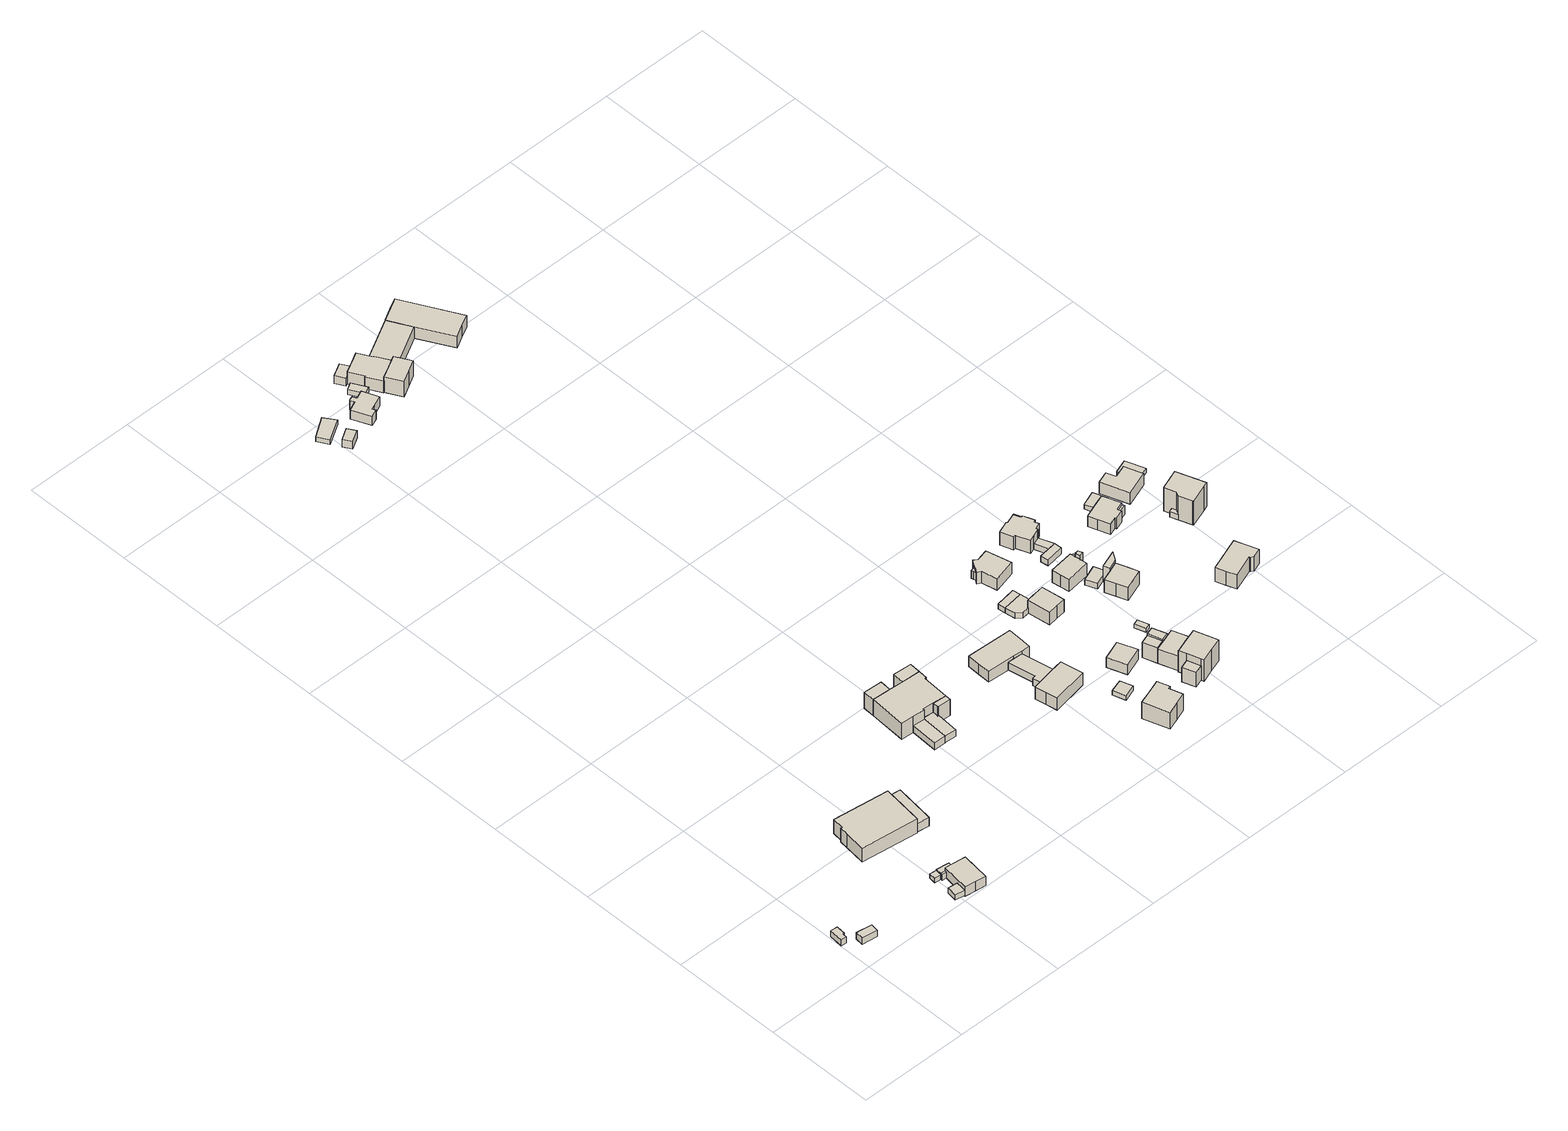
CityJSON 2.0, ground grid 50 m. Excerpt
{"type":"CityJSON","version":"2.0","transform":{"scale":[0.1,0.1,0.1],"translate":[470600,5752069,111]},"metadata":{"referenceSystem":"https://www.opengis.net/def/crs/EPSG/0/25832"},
"CityObjects":{
"building1":{"type":"Building","attributes":{"Gemeindeschluessel":"05754036","BezugspunktDach":"2000","function":"31001_1313","measuredHeight":3.04,"storeysAboveGround":1},"address":[{"country":"Germany","locality":"Schloß Holte-Stukenbrock","thoroughfareNumber":"3","thoroughfareName":"Am Schulhof"}],"geometry":[{"type":"Solid","lod":"1","boundaries":[[[[0,1,2,3,4,5]],[[6,7,8,9,10,11]],[[6,11,5,4]],[[7,6,4,3]],[[8,7,3,2]],[[9,8,2,1]],[[10,9,1,0]],[[11,10,0,5]]]]}]},
"building2":{"type":"Building","attributes":{"Gemeindeschluessel":"05754036","BezugspunktDach":"2000","function":"31001_1313","measuredHeight":4.03,"storeysAboveGround":1},"address":[{"country":"Germany","locality":"Schloß Holte-Stukenbrock","thoroughfareNumber":"3","thoroughfareName":"Am Schulhof"}],"geometry":[{"type":"Solid","lod":"1","boundaries":[[[[12,13,14,15]],[[16,17,18,19]],[[16,19,15,14]],[[17,16,14,13]],[[18,17,13,12]],[[19,18,12,15]]]]}]},
"building3":{"type":"Building","attributes":{"Gemeindeschluessel":"05754036","BezugspunktDach":"2000","function":"51009_1610","measuredHeight":2.7},"address":[{"country":"Germany"}],"geometry":[{"type":"Solid","lod":"1","boundaries":[[[[20,21,22,23]],[[24,25,26,27]],[[24,27,23,22]],[[25,24,22,21]],[[26,25,21,20]],[[27,26,20,23]]]]}]},
"building4":{"type":"Building","attributes":{"Gemeindeschluessel":"05754036","BezugspunktDach":"2000","function":"31001_1313","measuredHeight":2.35,"storeysAboveGround":1},"address":[{"country":"Germany","locality":"Schloß Holte-Stukenbrock","thoroughfareNumber":"3","thoroughfareName":"Am Schulhof"}],"geometry":[{"type":"Solid","lod":"1","boundaries":[[[[28,29,30,31,32]],[[33,34,35,36,37]],[[33,37,32,31]],[[34,33,31,30]],[[35,34,30,29]],[[36,35,29,28]],[[37,36,28,32]]]]}]},
"building5":{"type":"Building","attributes":{"Gemeindeschluessel":"05754036","BezugspunktDach":"2000","function":"31001_1313","measuredHeight":2.99,"storeysAboveGround":1},"address":[{"country":"Germany","locality":"Schloß Holte-Stukenbrock","thoroughfareNumber":"3","thoroughfareName":"Am Schulhof"}],"geometry":[{"type":"Solid","lod":"1","boundaries":[[[[38,39,40,41,42]],[[43,44,45,46,47]],[[43,47,42,41]],[[44,43,41,40]],[[45,44,40,39]],[[46,45,39,38]],[[47,46,38,42]]]]}]},
"building6":{"type":"Building","attributes":{"Gemeindeschluessel":"05754036","BezugspunktDach":"2000","function":"31001_2463","measuredHeight":2.53,"storeysAboveGround":1},"address":[{"country":"Germany","locality":"Schloß Holte-Stukenbrock","thoroughfareNumber":"3","thoroughfareName":"Am Schulhof"}],"geometry":[{"type":"Solid","lod":"1","boundaries":[[[[48,49,50,51,52]],[[53,54,55,56,57]],[[53,57,52,51]],[[54,53,51,50]],[[55,54,50,49]],[[56,55,49,48]],[[57,56,48,52]]]]}]},
"building7":{"type":"Building","attributes":{"Gemeindeschluessel":"05754036","BezugspunktDach":"2000","function":"31001_1010","measuredHeight":6,"storeysAboveGround":1},"address":[{"country":"Germany","locality":"Schloß Holte-Stukenbrock","thoroughfareNumber":"3","thoroughfareName":"Am Schulhof"}],"geometry":[{"type":"Solid","lod":"1","boundaries":[[[[58,59,60,61,62,63]],[[64,65,66,67,68,69]],[[64,69,63,62]],[[65,64,62,61]],[[66,65,61,60]],[[67,66,60,59]],[[68,67,59,58]],[[69,68,58,63]]]]}]},
"building8":{"type":"Building","attributes":{"Gemeindeschluessel":"05754036","function":"31001_3211"},"address":[{"country":"Germany","locality":"Schloß Holte-Stukenbrock","thoroughfareNumber":"5","thoroughfareName":"Am Schulhof"}],"children":["building8-1","building8-2"]},
"building8-1":{"type":"BuildingPart","attributes":{"BezugspunktDach":"2000","measuredHeight":8.87},"parents":["building8"],"geometry":[{"type":"Solid","lod":"1","boundaries":[[[[70,71,72,73,74,75,76,77,78]],[[79,80,81,82,83,84,85,86,87]],[[79,87,78,77]],[[80,79,77,76]],[[81,80,76,75]],[[82,81,75,74]],[[83,82,74,73]],[[84,83,73,72]],[[85,84,72,71]],[[86,85,71,70]],[[87,86,70,78]]]]}]},
"building8-2":{"type":"BuildingPart","attributes":{"BezugspunktDach":"2000","measuredHeight":5.24},"parents":["building8"],"geometry":[{"type":"Solid","lod":"1","boundaries":[[[[88,89,90,91]],[[92,80,87,93]],[[92,93,91,90]],[[80,92,90,89]],[[87,80,89,88]],[[93,87,88,91]]]]}]},
"building9":{"type":"Building","attributes":{"Gemeindeschluessel":"05754036","BezugspunktDach":"2000","function":"51009_1610","measuredHeight":3.43},"address":[{"country":"Germany"}],"geometry":[{"type":"Solid","lod":"1","boundaries":[[[[94,95,96,97,98,99]],[[100,101,102,103,104,105]],[[100,105,99,98]],[[101,100,98,97]],[[102,101,97,96]],[[103,102,96,95]],[[104,103,95,94]],[[105,104,94,99]]]]}]},
"building10":{"type":"Building","attributes":{"Gemeindeschluessel":"05754036","function":"31001_3021"},"address":[{"country":"Germany","locality":"Schloß Holte-Stukenbrock","thoroughfareNumber":"175","thoroughfareName":"St.-Heinrich-Straße"}],"children":["building10-1","building10-2","building10-3","building10-4","building10-5"]},
"building10-1":{"type":"BuildingPart","attributes":{"BezugspunktDach":"2000","measuredHeight":8.42},"parents":["building10"],"geometry":[{"type":"Solid","lod":"1","boundaries":[[[[106,107,108,109,110,111,112,113,114,115,116,117]],[[118,119,120,121,122,123,124,125,126,127,128,129]],[[118,129,117,116]],[[119,118,116,115]],[[120,119,115,114]],[[121,120,114,113]],[[122,121,113,112]],[[123,122,112,111]],[[124,123,111,110]],[[125,124,110,109]],[[126,125,109,108]],[[127,126,108,107]],[[128,127,107,106]],[[129,128,106,117]]]]}]},
"building10-2":{"type":"BuildingPart","attributes":{"BezugspunktDach":"2000","measuredHeight":8.41},"parents":["building10"],"geometry":[{"type":"Solid","lod":"1","boundaries":[[[[130,108,107,131]],[[127,126,132,133]],[[127,133,131,107]],[[126,127,107,108]],[[132,126,108,130]],[[133,132,130,131]]]]}]},
"building10-3":{"type":"BuildingPart","attributes":{"BezugspunktDach":"2000","measuredHeight":8.42},"parents":["building10"],"geometry":[{"type":"Solid","lod":"1","boundaries":[[[[134,106,117,135]],[[129,128,136,137]],[[129,137,135,117]],[[128,129,117,106]],[[136,128,106,134]],[[137,136,134,135]]]]}]},
"building10-4":{"type":"BuildingPart","attributes":{"BezugspunktDach":"2000","measuredHeight":3.71},"parents":["building10"],"geometry":[{"type":"Solid","lod":"1","boundaries":[[[[138,139,97,140]],[[141,142,124,123]],[[141,123,140,97]],[[142,141,97,139]],[[124,142,139,138]],[[123,124,138,140]]]]}]},
"building10-5":{"type":"BuildingPart","attributes":{"BezugspunktDach":"2000","measuredHeight":8.42},"parents":["building10"],"geometry":[{"type":"Solid","lod":"1","boundaries":[[[[113,143,144,145,114]],[[146,147,148,121,120]],[[146,120,114,145]],[[147,146,145,144]],[[148,147,144,143]],[[121,148,143,113]],[[120,121,113,114]]]]}]},
"building11":{"type":"Building","attributes":{"Gemeindeschluessel":"05754036","BezugspunktDach":"2000","function":"31001_2723","measuredHeight":6.66},"address":[{"country":"Germany","locality":"Schloß Holte-Stukenbrock","thoroughfareNumber":"33","thoroughfareName":"Am Schulhof"}],"geometry":[{"type":"Solid","lod":"1","boundaries":[[[[149,150,151,152]],[[153,154,155,156]],[[153,156,152,151]],[[154,153,151,150]],[[155,154,150,149]],[[156,155,149,152]]]]}]},
"building12":{"type":"Building","attributes":{"Gemeindeschluessel":"05754036","BezugspunktDach":"2000","function":"31001_2723","measuredHeight":3.51},"address":[{"country":"Germany","locality":"Schloß Holte-Stukenbrock","thoroughfareNumber":"33","thoroughfareName":"Am Schulhof"}],"geometry":[{"type":"Solid","lod":"1","boundaries":[[[[157,158,159,160]],[[161,162,163,164]],[[161,164,160,159]],[[162,161,159,158]],[[163,162,158,157]],[[164,163,157,160]]]]}]},
"building13":{"type":"Building","attributes":{"name":"Elbrachtschule","Gemeindeschluessel":"05754036","function":"31001_3021"},"address":[{"country":"Germany","locality":"Schloß Holte-Stukenbrock","thoroughfareNumber":"175a","thoroughfareName":"St.-Heinrich-Straße"}],"children":["building13-1","building13-2","building13-3"]},
"building13-1":{"type":"BuildingPart","attributes":{"BezugspunktDach":"2000","measuredHeight":9.05},"parents":["building13"],"geometry":[{"type":"Solid","lod":"1","boundaries":[[[[165,166,167,168,169,170,171,172]],[[173,174,175,176,177,178,179,180]],[[173,180,172,171]],[[174,173,171,170]],[[175,174,170,169]],[[176,175,169,168]],[[177,176,168,167]],[[178,177,167,166]],[[179,178,166,165]],[[180,179,165,172]]]]}]},
"building13-2":{"type":"BuildingPart","attributes":{"BezugspunktDach":"2000","measuredHeight":5.4},"address":[{"country":"Germany","locality":"Schloß Holte-Stukenbrock","thoroughfareNumber":"175a","thoroughfareName":"St.-Heinrich-Straße"}],"parents":["building13"],"geometry":[{"type":"Solid","lod":"1","boundaries":[[[[181,182,183,184,185,186,187,188]],[[189,190,191,192,193,194,195,196]],[[189,196,188,187]],[[190,189,187,186]],[[191,190,186,185]],[[192,191,185,184]],[[193,192,184,183]],[[194,193,183,182]],[[195,194,182,181]],[[196,195,181,188]]]]}]},
"building13-3":{"type":"BuildingPart","attributes":{"BezugspunktDach":"2000","measuredHeight":7.21},"address":[{"country":"Germany","locality":"Schloß Holte-Stukenbrock","thoroughfareNumber":"175a","thoroughfareName":"St.-Heinrich-Straße"}],"parents":["building13"],"geometry":[{"type":"Solid","lod":"1","boundaries":[[[[197,198,199,200,201,202,203,204]],[[205,206,207,208,209,210,211,212]],[[205,212,204,203]],[[206,205,203,202]],[[207,206,202,201]],[[208,207,201,200]],[[209,208,200,199]],[[210,209,199,198]],[[211,210,198,197]],[[212,211,197,204]]]]}]},
"building14":{"type":"Building","attributes":{"Gemeindeschluessel":"05754036","BezugspunktDach":"2000","function":"31001_2729","measuredHeight":7.5,"storeysAboveGround":1},"address":[{"country":"Germany","locality":"Schloß Holte-Stukenbrock","thoroughfareNumber":"33","thoroughfareName":"Am Schulhof"}],"geometry":[{"type":"Solid","lod":"1","boundaries":[[[[213,214,215,216,217,218,219,220,221,222,223,224]],[[225,226,227,228,229,230,231,232,233,234,235,236]],[[225,236,224,223]],[[226,225,223,222]],[[227,226,222,221]],[[228,227,221,220]],[[229,228,220,219]],[[230,229,219,218]],[[231,230,218,217]],[[232,231,217,216]],[[233,232,216,215]],[[234,233,215,214]],[[235,234,214,213]],[[236,235,213,224]]]]}]},
"building15":{"type":"Building","attributes":{"Gemeindeschluessel":"05754036","BezugspunktDach":"2000","function":"31001_1010","measuredHeight":10.81},"address":[{"country":"Germany","locality":"Schloß Holte-Stukenbrock","thoroughfareNumber":"177","thoroughfareName":"St.-Heinrich-Straße"}],"geometry":[{"type":"Solid","lod":"1","boundaries":[[[[237,238,239,240,241,242,243,244]],[[245,246,247,248,249,250,251,252]],[[245,252,244,243]],[[246,245,243,242]],[[247,246,242,241]],[[248,247,241,240]],[[249,248,240,239]],[[250,249,239,238]],[[251,250,238,237]],[[252,251,237,244]]]]}]},
"building16":{"type":"Building","attributes":{"Gemeindeschluessel":"05754036","BezugspunktDach":"2000","function":"31001_9998","measuredHeight":3.05},"address":[{"country":"Germany","locality":"Schloß Holte-Stukenbrock","thoroughfareNumber":"33","thoroughfareName":"Am Schulhof"}],"geometry":[{"type":"Solid","lod":"1","boundaries":[[[[253,254,255,256]],[[257,258,259,260]],[[257,260,256,255]],[[258,257,255,254]],[[259,258,254,253]],[[260,259,253,256]]]]}]},
"building17":{"type":"Building","attributes":{"Gemeindeschluessel":"05754036","BezugspunktDach":"2000","function":"31001_2463","measuredHeight":2.29},"address":[{"country":"Germany","locality":"Schloß Holte-Stukenbrock","thoroughfareNumber":"177","thoroughfareName":"St.-Heinrich-Straße"}],"geometry":[{"type":"Solid","lod":"1","boundaries":[[[[261,262,263,264]],[[265,266,267,268]],[[265,268,264,263]],[[266,265,263,262]],[[267,266,262,261]],[[268,267,261,264]]]]}]},
"building18":{"type":"Building","attributes":{"Gemeindeschluessel":"05754036","BezugspunktDach":"2000","function":"31001_1313","measuredHeight":5.8},"address":[{"country":"Germany","locality":"Schloß Holte-Stukenbrock","thoroughfareNumber":"33","thoroughfareName":"Am Schulhof"}],"geometry":[{"type":"Solid","lod":"1","boundaries":[[[[269,270,271,272,273,274,275]],[[276,277,278,279,280,281,282]],[[276,282,275,274]],[[277,276,274,273]],[[278,277,273,272]],[[279,278,272,271]],[[280,279,271,270]],[[281,280,270,269]],[[282,281,269,275]]]]}]},
"building19":{"type":"Building","attributes":{"Gemeindeschluessel":"05754036","BezugspunktDach":"2000","function":"31001_2729","measuredHeight":9.92,"storeysAboveGround":1},"address":[{"country":"Germany","locality":"Schloß Holte-Stukenbrock","thoroughfareNumber":"33","thoroughfareName":"Am Schulhof"}],"geometry":[{"type":"Solid","lod":"1","boundaries":[[[[283,284,285,286,287,288,289,290,291,292,293,294]],[[295,296,297,298,299,300,301,282,302,280,303,304]],[[295,304,294,293]],[[296,295,293,292]],[[297,296,292,291]],[[298,297,291,290]],[[299,298,290,289]],[[300,299,289,288]],[[301,300,288,287]],[[282,301,287,286]],[[302,282,286,285]],[[280,302,285,284]],[[303,280,284,283]],[[304,303,283,294]]]]}]},
"building20":{"type":"Building","attributes":{"Gemeindeschluessel":"05754036","BezugspunktDach":"2000","function":"31001_1010","measuredHeight":10.19},"address":[{"country":"Germany","locality":"Schloß Holte-Stukenbrock","thoroughfareNumber":"33","thoroughfareName":"Am Schulhof"}],"geometry":[{"type":"Solid","lod":"1","boundaries":[[[[305,306,307,308,309,310,311]],[[312,313,314,315,316,317,318]],[[312,318,311,310]],[[313,312,310,309]],[[314,313,309,308]],[[315,314,308,307]],[[316,315,307,306]],[[317,316,306,305]],[[318,317,305,311]]]]}]},
"building21":{"type":"Building","attributes":{"Gemeindeschluessel":"05754036","BezugspunktDach":"2000","function":"31001_2463","measuredHeight":7.22},"address":[{"country":"Germany","locality":"Schloß Holte-Stukenbrock","thoroughfareNumber":"179","thoroughfareName":"St.-Heinrich-Straße"}],"geometry":[{"type":"Solid","lod":"1","boundaries":[[[[319,320,321,322]],[[323,324,325,326]],[[323,326,322,321]],[[324,323,321,320]],[[325,324,320,319]],[[326,325,319,322]]]]}]},
"building22":{"type":"Building","attributes":{"Gemeindeschluessel":"05754036","BezugspunktDach":"2000","function":"31001_1010","measuredHeight":7.63},"address":[{"country":"Germany","locality":"Schloß Holte-Stukenbrock","thoroughfareNumber":"179","thoroughfareName":"St.-Heinrich-Straße"}],"geometry":[{"type":"Solid","lod":"1","boundaries":[[[[327,328,329,330]],[[331,332,333,334]],[[331,334,330,329]],[[332,331,329,328]],[[333,332,328,327]],[[334,333,327,330]]]]}]},
"building23":{"type":"Building","attributes":{"Gemeindeschluessel":"05754036","BezugspunktDach":"2000","function":"31001_2463","measuredHeight":2.85},"address":[{"country":"Germany","locality":"Schloß Holte-Stukenbrock","thoroughfareNumber":"181d","thoroughfareName":"St.-Heinrich-Straße"}],"geometry":[{"type":"Solid","lod":"1","boundaries":[[[[335,336,337,338,339,340,341]],[[342,343,344,345,346,347,348]],[[342,348,341,340]],[[343,342,340,339]],[[344,343,339,338]],[[345,344,338,337]],[[346,345,337,336]],[[347,346,336,335]],[[348,347,335,341]]]]}]},
"building24":{"type":"Building","attributes":{"Gemeindeschluessel":"05754036","BezugspunktDach":"2000","function":"51009_1611","measuredHeight":2.75},"address":[{"country":"Germany"}],"geometry":[{"type":"Solid","lod":"1","boundaries":[[[[349,350,351,352]],[[344,353,354,345]],[[344,345,352,351]],[[353,344,351,350]],[[354,353,350,349]],[[345,354,349,352]]]]}]},
"building25":{"type":"Building","attributes":{"Gemeindeschluessel":"05754036","BezugspunktDach":"2000","function":"31001_1010","measuredHeight":8.82},"address":[{"country":"Germany","locality":"Schloß Holte-Stukenbrock","thoroughfareNumber":"181d","thoroughfareName":"St.-Heinrich-Straße"}],"geometry":[{"type":"Solid","lod":"1","boundaries":[[[[355,356,357,358,359,360,361,362]],[[363,364,365,366,367,368,369,370]],[[363,370,362,361]],[[364,363,361,360]],[[365,364,360,359]],[[366,365,359,358]],[[367,366,358,357]],[[368,367,357,356]],[[369,368,356,355]],[[370,369,355,362]]]]}]},
"building26":{"type":"Building","attributes":{"Gemeindeschluessel":"05754036","BezugspunktDach":"2000","function":"31001_1010","measuredHeight":8.27},"address":[{"country":"Germany","locality":"Schloß Holte-Stukenbrock","thoroughfareNumber":"33","thoroughfareName":"Am Schulhof"}],"geometry":[{"type":"Solid","lod":"1","boundaries":[[[[371,372,373,374,375,376,377,378,379,380]],[[381,382,297,383,296,295,304,384,385,386]],[[381,386,380,379]],[[382,381,379,378]],[[297,382,378,377]],[[383,297,377,376]],[[296,383,376,375]],[[295,296,375,374]],[[304,295,374,373]],[[384,304,373,372]],[[385,384,372,371]],[[386,385,371,380]]]]}]},
"building27":{"type":"Building","attributes":{"Gemeindeschluessel":"05754036","function":"31001_1010"},"address":[{"country":"Germany","locality":"Schloß Holte-Stukenbrock","thoroughfareNumber":"179","thoroughfareName":"St.-Heinrich-Straße"}],"children":["building27-1","building27-2","building27-3"]},
"building27-1":{"type":"BuildingPart","attributes":{"BezugspunktDach":"2000","measuredHeight":9.41},"parents":["building27"],"geometry":[{"type":"Solid","lod":"1","boundaries":[[[[387,388,389,390,391,392,393,394]],[[395,396,397,398,399,400,401,402]],[[395,402,394,393]],[[396,395,393,392]],[[397,396,392,391]],[[398,397,391,390]],[[399,398,390,389]],[[400,399,389,388]],[[401,400,388,387]],[[402,401,387,394]]]]}]},
"building27-2":{"type":"BuildingPart","attributes":{"BezugspunktDach":"2000","measuredHeight":8.81},"parents":["building27"],"geometry":[{"type":"Solid","lod":"1","boundaries":[[[[403,404,405,406]],[[398,407,408,399]],[[398,399,406,405]],[[407,398,405,404]],[[408,407,404,403]],[[399,408,403,406]]]]}]},
"building27-3":{"type":"BuildingPart","attributes":{"BezugspunktDach":"2000","measuredHeight":9.53},"address":[{"country":"Germany","locality":"Schloß Holte-Stukenbrock","thoroughfareNumber":"179","thoroughfareName":"St.-Heinrich-Straße"}],"parents":["building27"],"geometry":[{"type":"Solid","lod":"1","boundaries":[[[[409,410,411,412]],[[413,414,415,416]],[[413,416,412,411]],[[414,413,411,410]],[[415,414,410,409]],[[416,415,409,412]]]]}]},
"building28":{"type":"Building","attributes":{"Gemeindeschluessel":"05754036","BezugspunktDach":"2000","function":"51009_1610","measuredHeight":4.13},"address":[{"country":"Germany"}],"geometry":[{"type":"Solid","lod":"1","boundaries":[[[[417,418,419,420,421]],[[422,423,424,425,426]],[[422,426,421,420]],[[423,422,420,419]],[[424,423,419,418]],[[425,424,418,417]],[[426,425,417,421]]]]}]},
"building29":{"type":"Building","attributes":{"Gemeindeschluessel":"05754036","BezugspunktDach":"2000","function":"31001_1010","measuredHeight":13.84},"address":[{"country":"Germany","locality":"Schloß Holte-Stukenbrock","thoroughfareNumber":"179","thoroughfareName":"St.-Heinrich-Straße"}],"geometry":[{"type":"Solid","lod":"1","boundaries":[[[[427,428,429,430,431,432,433,434,435,436]],[[437,334,333,438,439,440,441,442,443,444]],[[437,444,436,435]],[[334,437,435,434]],[[333,334,434,433]],[[438,333,433,432]],[[439,438,432,431]],[[440,439,431,430]],[[441,440,430,429]],[[442,441,429,428]],[[443,442,428,427]],[[444,443,427,436]]]]}]},
"building30":{"type":"Building","attributes":{"Gemeindeschluessel":"05754036","BezugspunktDach":"2000","function":"51009_1610","measuredHeight":4.35},"address":[{"country":"Germany"}],"geometry":[{"type":"Solid","lod":"1","boundaries":[[[[445,446,447,448]],[[416,415,449,450]],[[416,450,448,447]],[[415,416,447,446]],[[449,415,446,445]],[[450,449,445,448]]]]}]},
"building31":{"type":"Building","attributes":{"Gemeindeschluessel":"05754036","BezugspunktDach":"2100","function":"31001_1010","measuredHeight":6.1},"address":[{"country":"Germany","locality":"Schloß Holte-Stukenbrock","thoroughfareNumber":"181e","thoroughfareName":"St.-Heinrich-Straße"}],"geometry":[{"type":"Solid","lod":"1","boundaries":[[[[451,452,453,454,455,456,457,458,459]],[[460,461,462,463,464,465,466,467,468]],[[460,468,459,458]],[[461,460,458,457]],[[462,461,457,456]],[[463,462,456,455]],[[464,463,455,454]],[[465,464,454,453]],[[466,465,453,452]],[[467,466,452,451]],[[468,467,451,459]]]]}]},
"building32":{"type":"Building","attributes":{"Gemeindeschluessel":"05754036","BezugspunktDach":"2000","function":"31001_2463","measuredHeight":2.06},"address":[{"country":"Germany","locality":"Schloß Holte-Stukenbrock","thoroughfareNumber":"179","thoroughfareName":"St.-Heinrich-Straße"}],"geometry":[{"type":"Solid","lod":"1","boundaries":[[[[469,470,471,472]],[[473,474,475,476]],[[473,476,472,471]],[[474,473,471,470]],[[475,474,470,469]],[[476,475,469,472]]]]}]},
"building33":{"type":"Building","attributes":{"Gemeindeschluessel":"05754036","BezugspunktDach":"2000","function":"31001_2729","measuredHeight":8.38},"address":[{"country":"Germany","locality":"Schloß Holte-Stukenbrock","thoroughfareNumber":"33","thoroughfareName":"Am Schulhof"}],"geometry":[{"type":"Solid","lod":"1","boundaries":[[[[477,478,479,480,481,482,483]],[[484,485,486,487,488,489,490]],[[484,490,483,482]],[[485,484,482,481]],[[486,485,481,480]],[[487,486,480,479]],[[488,487,479,478]],[[489,488,478,477]],[[490,489,477,483]]]]}]},
"building34":{"type":"Building","attributes":{"Gemeindeschluessel":"05754036","BezugspunktDach":"2000","function":"31001_1010","measuredHeight":8.57},"address":[{"country":"Germany","locality":"Schloß Holte-Stukenbrock","thoroughfareNumber":"181c","thoroughfareName":"St.-Heinrich-Straße"}],"geometry":[{"type":"Solid","lod":"1","boundaries":[[[[491,492,493,494,495,496,497,498]],[[499,500,501,502,503,504,505,506]],[[499,506,498,497]],[[500,499,497,496]],[[501,500,496,495]],[[502,501,495,494]],[[503,502,494,493]],[[504,503,493,492]],[[505,504,492,491]],[[506,505,491,498]]]]}]},
"building35":{"type":"Building","attributes":{"Gemeindeschluessel":"05754036","BezugspunktDach":"2000","function":"51009_1611","measuredHeight":3.02},"address":[{"country":"Germany"}],"geometry":[{"type":"Solid","lod":"1","boundaries":[[[[507,508,509,510]],[[511,512,513,514]],[[511,514,510,509]],[[512,511,509,508]],[[513,512,508,507]],[[514,513,507,510]]]]}]},
"building36":{"type":"Building","attributes":{"Gemeindeschluessel":"05754036","BezugspunktDach":"2000","function":"31001_1010","measuredHeight":8.98},"address":[{"country":"Germany","locality":"Schloß Holte-Stukenbrock","thoroughfareNumber":"181b","thoroughfareName":"St.-Heinrich-Straße"}],"geometry":[{"type":"Solid","lod":"1","boundaries":[[[[515,516,517,518,519,520,521,522]],[[523,524,525,526,527,528,529,530]],[[523,530,522,521]],[[524,523,521,520]],[[525,524,520,519]],[[526,525,519,518]],[[527,526,518,517]],[[528,527,517,516]],[[529,528,516,515]],[[530,529,515,522]]]]}]},
"building37":{"type":"Building","attributes":{"Gemeindeschluessel":"05754036","BezugspunktDach":"2000","function":"51009_1610","measuredHeight":8.45},"address":[{"country":"Germany"}],"geometry":[{"type":"Solid","lod":"1","boundaries":[[[[531,532,533,534]],[[535,536,537,538]],[[535,538,534,533]],[[536,535,533,532]],[[537,536,532,531]],[[538,537,531,534]]]]}]},
"building38":{"type":"Building","attributes":{"Gemeindeschluessel":"05754036","BezugspunktDach":"2000","function":"51009_1611","measuredHeight":3.13},"address":[{"country":"Germany"}],"geometry":[{"type":"Solid","lod":"1","boundaries":[[[[539,540,541,542,543]],[[544,545,546,547,548]],[[544,548,543,542]],[[545,544,542,541]],[[546,545,541,540]],[[547,546,540,539]],[[548,547,539,543]]]]}]},
"building39":{"type":"Building","attributes":{"Gemeindeschluessel":"05754036","BezugspunktDach":"2000","function":"31001_9998","measuredHeight":5.98},"address":[{"country":"Germany","locality":"Schloß Holte-Stukenbrock","thoroughfareNumber":"181c","thoroughfareName":"St.-Heinrich-Straße"}],"geometry":[{"type":"Solid","lod":"1","boundaries":[[[[549,550,551,552]],[[503,502,553,554]],[[503,554,552,551]],[[502,503,551,550]],[[553,502,550,549]],[[554,553,549,552]]]]}]},
"building40":{"type":"Building","attributes":{"Gemeindeschluessel":"05754036","function":"31001_1010"},"address":[{"country":"Germany","locality":"Schloß Holte-Stukenbrock","thoroughfareNumber":"183","thoroughfareName":"St.-Heinrich-Straße"}],"children":["building40-1","building40-2"]},
"building40-1":{"type":"BuildingPart","attributes":{"BezugspunktDach":"2000","measuredHeight":6.93},"parents":["building40"],"geometry":[{"type":"Solid","lod":"1","boundaries":[[[[555,556,557,558,559,560,561,562,563,564,565,566,567,568,569,570,571]],[[572,573,574,575,576,577,578,579,580,581,582,583,584,585,586,587,588]],[[572,588,571,570]],[[573,572,570,569]],[[574,573,569,568]],[[575,574,568,567]],[[576,575,567,566]],[[577,576,566,565]],[[578,577,565,564]],[[579,578,564,563]],[[580,579,563,562]],[[581,580,562,561]],[[582,581,561,560]],[[583,582,560,559]],[[584,583,559,558]],[[585,584,558,557]],[[586,585,557,556]],[[587,586,556,555]],[[588,587,555,571]]]]}]},
"building40-2":{"type":"BuildingPart","attributes":{"BezugspunktDach":"2000","measuredHeight":3.02},"address":[{"country":"Germany","locality":"Schloß Holte-Stukenbrock","thoroughfareNumber":"183","thoroughfareName":"St.-Heinrich-Straße"}],"parents":["building40"],"geometry":[{"type":"Solid","lod":"1","boundaries":[[[[589,590,540,539]],[[591,592,593,594]],[[591,594,539,540]],[[592,591,540,590]],[[593,592,590,589]],[[594,593,589,539]]]]}]},
"building41":{"type":"Building","attributes":{"Gemeindeschluessel":"05754036","function":"51009_1611"},"address":[{"country":"Germany"}],"children":["building41-1","building41-2"]},
"building41-1":{"type":"BuildingPart","attributes":{"BezugspunktDach":"2000","measuredHeight":8.47},"parents":["building41"],"geometry":[{"type":"Solid","lod":"1","boundaries":[[[[595,596,597,598]],[[599,600,601,602]],[[599,602,598,597]],[[600,599,597,596]],[[601,600,596,595]],[[602,601,595,598]]]]}]},
"building41-2":{"type":"BuildingPart","attributes":{"BezugspunktDach":"2000","measuredHeight":1.37},"parents":["building41"],"geometry":[{"type":"Solid","lod":"1","boundaries":[[[[603,604,605,606]],[[607,602,601,608]],[[607,608,606,605]],[[602,607,605,604]],[[601,602,604,603]],[[608,601,603,606]]]]}]},
"building42":{"type":"Building","attributes":{"Gemeindeschluessel":"05754036","BezugspunktDach":"2000","function":"51009_1611","measuredHeight":3.12},"address":[{"country":"Germany"}],"geometry":[{"type":"Solid","lod":"1","boundaries":[[[[609,610,611,612,613,614,615]],[[616,574,573,572,588,617,618]],[[616,618,615,614]],[[574,616,614,613]],[[573,574,613,612]],[[572,573,612,611]],[[588,572,611,610]],[[617,588,610,609]],[[618,617,609,615]]]]}]},
"building43":{"type":"Building","attributes":{"Gemeindeschluessel":"05754036","BezugspunktDach":"2000","function":"31001_1010","measuredHeight":8.77,"storeysAboveGround":1},"address":[{"country":"Germany","locality":"Schloß Holte-Stukenbrock","thoroughfareNumber":"183b","thoroughfareName":"St.-Heinrich-Straße"}],"geometry":[{"type":"Solid","lod":"1","boundaries":[[[[619,620,621,622,623,624,625,626,627,628,629,630,631]],[[632,633,634,635,636,637,638,639,640,641,642,643,644]],[[632,644,631,630]],[[633,632,630,629]],[[634,633,629,628]],[[635,634,628,627]],[[636,635,627,626]],[[637,636,626,625]],[[638,637,625,624]],[[639,638,624,623]],[[640,639,623,622]],[[641,640,622,621]],[[642,641,621,620]],[[643,642,620,619]],[[644,643,619,631]]]]}]},
"building44":{"type":"Building","attributes":{"Gemeindeschluessel":"05754036","BezugspunktDach":"2000","function":"31001_1130","measuredHeight":9.41},"address":[{"country":"Germany","locality":"Schloß Holte-Stukenbrock","thoroughfareNumber":"185","thoroughfareName":"St.-Heinrich-Straße"}],"geometry":[{"type":"Solid","lod":"1","boundaries":[[[[645,646,647,648,649,650,651,652,653]],[[654,655,656,657,658,659,660,661,662]],[[654,662,653,652]],[[655,654,652,651]],[[656,655,651,650]],[[657,656,650,649]],[[658,657,649,648]],[[659,658,648,647]],[[660,659,647,646]],[[661,660,646,645]],[[662,661,645,653]]]]}]},
"building45":{"type":"Building","attributes":{"Gemeindeschluessel":"05754036","BezugspunktDach":"2000","function":"51009_1610","measuredHeight":4.83},"address":[{"country":"Germany"}],"geometry":[{"type":"Solid","lod":"1","boundaries":[[[[663,664,665,666]],[[643,642,641,667]],[[643,667,666,665]],[[642,643,665,664]],[[641,642,664,663]],[[667,641,663,666]]]]}]},
"building46":{"type":"Building","attributes":{"Gemeindeschluessel":"05754036","BezugspunktDach":"2000","function":"31001_2463","measuredHeight":2.68,"storeysAboveGround":1},"address":[{"country":"Germany","locality":"Schloß Holte-Stukenbrock","thoroughfareNumber":"183b","thoroughfareName":"St.-Heinrich-Straße"}],"geometry":[{"type":"Solid","lod":"1","boundaries":[[[[668,669,670,671,672,673]],[[674,675,676,677,678,679]],[[674,679,673,672]],[[675,674,672,671]],[[676,675,671,670]],[[677,676,670,669]],[[678,677,669,668]],[[679,678,668,673]]]]}]},
"building47":{"type":"Building","attributes":{"Gemeindeschluessel":"05754036","BezugspunktDach":"2100","function":"51009_1610","measuredHeight":3},"address":[{"country":"Germany"}],"geometry":[{"type":"Solid","lod":"1","boundaries":[[[[680,681,682,683]],[[684,685,686,687]],[[684,687,683,682]],[[685,684,682,681]],[[686,685,681,680]],[[687,686,680,683]]]]}]},
"building48":{"type":"Building","attributes":{"Gemeindeschluessel":"05754036","BezugspunktDach":"2100","function":"31001_1010","measuredHeight":6,"storeysAboveGround":1},"address":[{"country":"Germany","locality":"Schloß Holte-Stukenbrock","thoroughfareNumber":"187b","thoroughfareName":"St.-Heinrich-Straße"}],"geometry":[{"type":"Solid","lod":"1","boundaries":[[[[688,689,690,691,692,693,694,695]],[[696,697,698,699,700,701,702,703]],[[696,703,695,694]],[[697,696,694,693]],[[698,697,693,692]],[[699,698,692,691]],[[700,699,691,690]],[[701,700,690,689]],[[702,701,689,688]],[[703,702,688,695]]]]}]},
"building49":{"type":"Building","attributes":{"Gemeindeschluessel":"05754036","BezugspunktDach":"2000","function":"31001_1010","measuredHeight":12.53,"storeysAboveGround":1},"address":[{"country":"Germany","locality":"Schloß Holte-Stukenbrock","thoroughfareNumber":"187a","thoroughfareName":"St.-Heinrich-Straße"}],"geometry":[{"type":"Solid","lod":"1","boundaries":[[[[704,705,706,707,708,709,710,711]],[[712,713,684,687,714,715,716,717]],[[712,717,711,710]],[[713,712,710,709]],[[684,713,709,708]],[[687,684,708,707]],[[714,687,707,706]],[[715,714,706,705]],[[716,715,705,704]],[[717,716,704,711]]]]}]},
"building50":{"type":"Building","attributes":{"Gemeindeschluessel":"05754036","BezugspunktDach":"2100","function":"31001_2463","measuredHeight":2.5,"storeysAboveGround":1},"address":[{"country":"Germany","locality":"Schloß Holte-Stukenbrock","thoroughfareNumber":"187b","thoroughfareName":"St.-Heinrich-Straße"}],"geometry":[{"type":"Solid","lod":"1","boundaries":[[[[718,719,720,721,722,723]],[[724,699,698,697,725,726]],[[724,726,723,722]],[[699,724,722,721]],[[698,699,721,720]],[[697,698,720,719]],[[725,697,719,718]],[[726,725,718,723]]]]}]}
},
"vertices":[
[8,216,37],[3,153,37],[28,151,37],[30,172,37],[36,171,37],[40,213,37],[36,171,6],[30,172,6],[28,151,6],[3,153,6],[8,216,6],[40,213,6],
[69,139,40],[64,104,40],[134,94,40],[139,129,40],[134,94,6],[64,104,6],[69,139,6],[139,129,6],
[480,70,40],[474,24,40],[517,18,40],[523,65,40],[517,18,13],[474,24,13],[480,70,13],[523,65,13],
[488,177,33],[484,147,33],[513,143,33],[515,143,33],[518,173,33],[515,143,10],[513,143,10],[484,147,10],[488,177,10],[518,173,10],
[515,143,44],[513,143,44],[512,133,44],[531,131,44],[533,141,44],[531,131,14],[512,133,14],[513,143,14],[515,143,14],[533,141,14],
[518,173,37],[515,143,37],[533,141,37],[573,136,37],[576,166,37],[573,136,11],[533,141,11],[515,143,11],[518,173,11],[576,166,11],
[580,135,60],[533,141,60],[516,14,60],[564,8,60],[611,2,60],[627,129,60],[611,2,12],[564,8,12],[516,14,12],[533,141,12],[580,135,12],[627,129,12],
[394,597,84],[387,545,84],[382,546,84],[377,506,84],[365,414,84],[621,381,84],[622,386,84],[633,473,84],[645,565,84],[633,473,10],[622,386,10],[621,381,10],[365,414,10],[377,506,10],[382,546,10],[387,545,10],[394,597,10],[645,565,10],
[645,565,55],[622,386,55],[679,378,55],[702,558,55],[679,378,10],[702,558,10],
[1080,745,49],[1082,772,49],[1034,775,49],[1027,649,49],[1078,645,49],[1085,745,49],[1078,645,15],[1027,649,15],[1034,775,15],[1082,772,15],[1080,745,15],[1085,745,15],
[1078,933,97],[1016,937,97],[933,942,97],[923,777,97],[980,774,97],[1034,770,97],[1034,775,97],[1082,772,97],[1143,768,97],[1151,889,97],[1158,889,97],[1161,928,97],[1158,889,12],[1151,889,12],[1143,768,12],[1082,772,12],[1034,775,12],[1034,770,12],[980,774,12],[923,777,12],[933,942,12],[1016,937,12],[1078,933,12],[1161,928,12],
[937,993,97],[1019,988,97],[937,993,12],[1019,988,12],
[1082,984,97],[1164,979,97],[1082,984,12],[1164,979,12],
[980,774,49],[973,652,49],[1034,770,49],[1027,649,12],[973,652,12],
[1080,745,97],[1085,745,97],[1141,742,97],[1141,742,12],[1085,745,12],[1080,745,12],
[545,3383,50],[494,3352,50],[515,3316,50],[567,3346,50],[515,3316,11],[494,3352,11],[545,3383,11],[567,3346,11],
[529,3498,36],[442,3440,36],[470,3391,36],[564,3447,36],[470,3391,12],[442,3440,12],[529,3498,12],[564,3447,12],
[1598,558,82],[1589,608,82],[1561,603,82],[1511,594,82],[1428,579,82],[1438,529,82],[1447,479,82],[1607,509,82],[1447,479,16],[1438,529,16],[1428,579,16],[1511,594,16],[1561,603,16],[1589,608,16],[1598,558,16],[1607,509,16],
[1561,603,56],[1532,758,56],[1497,760,56],[1463,761,56],[1486,639,56],[1471,636,56],[1480,588,56],[1528,597,56],[1480,588,17],[1471,636,17],[1486,639,17],[1463,761,17],[1497,760,17],[1532,758,17],[1561,603,17],[1528,597,17],
[1575,868,71],[1370,877,71],[1368,821,71],[1366,766,71],[1490,760,71],[1532,758,71],[1569,756,71],[1572,812,71],[1569,756,15],[1532,758,15],[1490,760,15],[1366,766,15],[1368,821,15],[1370,877,15],[1575,868,15],[1572,812,15],
[658,3476,61],[651,3473,61],[659,3453,61],[618,3435,61],[654,3353,61],[686,3367,61],[680,3380,61],[697,3387,61],[746,3408,61],[716,3478,61],[679,3462,61],[671,3481,61],[679,3462,12],[716,3478,12],[746,3408,12],[697,3387,12],[680,3380,12],[686,3367,12],[654,3353,12],[618,3435,12],[659,3453,12],[651,3473,12],[658,3476,12],[671,3481,12],
[1784,148,105],[1765,208,105],[1778,212,105],[1760,266,105],[1695,244,105],[1642,226,105],[1679,112,105],[1731,130,105],[1679,112,18],[1642,226,18],[1695,244,18],[1760,266,18],[1778,212,18],[1765,208,18],[1784,148,18],[1731,130,18],
[731,3552,41],[700,3535,41],[734,3471,41],[765,3488,41],[734,3471,14],[700,3535,14],[731,3552,14],[765,3488,14],
[1707,412,39],[1651,394,39],[1669,338,39],[1725,357,39],[1669,338,16],[1651,394,16],[1707,412,16],[1725,357,16],
[756,3585,55],[786,3601,55],[762,3643,55],[733,3628,55],[704,3612,55],[727,3570,55],[738,3576,55],[727,3570,14],[704,3612,14],[733,3628,14],[762,3643,14],[786,3601,14],[756,3585,14],[738,3576,14],
[832,3626,77],[786,3601,77],[785,3601,77],[738,3576,77],[772,3514,77],[768,3512,77],[804,3446,77],[854,3472,77],[904,3499,77],[868,3566,77],[865,3564,77],[856,3580,77],[865,3564,14],[868,3566,14],[904,3499,14],[854,3472,14],[804,3446,14],[768,3512,14],[772,3514,14],[785,3601,14],[832,3626,14],[856,3580,14],
[943,3431,98],[915,3481,98],[905,3500,98],[854,3473,98],[804,3446,98],[841,3376,98],[892,3403,98],[841,3376,17],[804,3446,17],[854,3473,17],[905,3500,17],[915,3481,17],[943,3431,17],[892,3403,17],
[1819,544,71],[1735,513,71],[1765,429,71],[1851,460,71],[1765,429,19],[1735,513,19],[1819,544,19],[1851,460,19],
[1922,273,98],[1883,259,98],[1902,202,98],[1941,215,98],[1902,202,22],[1883,259,22],[1922,273,22],[1941,215,22],
[1722,924,50],[1760,929,50],[1751,993,50],[1661,981,50],[1668,935,50],[1692,917,50],[1722,921,50],[1692,917,21],[1668,935,21],[1661,981,21],[1751,993,21],[1760,929,21],[1722,924,21],[1722,921,21],
[1746,1028,49],[1657,1015,49],[1661,981,49],[1751,993,49],[1657,1015,21],[1746,1028,21],
[1823,832,88],[1809,936,88],[1765,930,88],[1760,929,88],[1722,924,88],[1722,921,88],[1736,820,88],[1780,826,88],[1736,820,22],[1722,921,22],[1722,924,22],[1760,929,22],[1765,930,22],[1809,936,22],[1823,832,22],[1780,826,22],
[1059,3624,75],[1032,3675,75],[856,3580,75],[865,3564,75],[868,3566,75],[887,3531,75],[904,3499,75],[905,3500,75],[915,3481,75],[1086,3573,75],[915,3481,14],[905,3500,14],[887,3531,14],[1032,3675,14],[1059,3624,14],[1086,3573,14],
[1960,417,98],[1940,410,98],[1927,406,98],[1887,393,98],[1916,307,98],[1968,325,98],[2021,342,98],[1992,428,98],[2021,342,21],[1968,325,21],[1916,307,21],[1887,393,21],[1927,406,21],[1940,410,21],[1960,417,21],[1992,428,21],
[1907,469,101],[1866,455,101],[1887,393,101],[1927,406,101],[1866,455,21],[1907,469,21],
[1939,479,110],[1907,469,110],[1927,406,110],[1960,417,110],[1927,406,22],[1907,469,22],[1939,479,22],[1960,417,22],
[1705,1203,65],[1697,1201,65],[1699,1192,65],[1701,1183,65],[1714,1205,65],[1701,1183,23],[1699,1192,23],[1697,1201,23],[1705,1203,23],[1714,1205,23],
[2059,242,134],[2025,344,134],[2021,342,134],[1968,325,134],[1916,307,134],[1911,306,134],[1922,273,134],[1941,215,134],[1945,203,134],[2002,222,134],[1945,203,22],[1911,306,22],[1916,307,22],[1968,325,22],[2021,342,22],[2025,344,22],[2059,242,22],[2002,222,22],
[1971,490,65],[1939,479,65],[1960,417,65],[1992,428,65],[1971,490,22],[1992,428,22],
[1744,1212,83],[1726,1223,83],[1714,1205,83],[1701,1183,83],[1691,1167,83],[1707,1157,83],[1723,1089,83],[1822,1112,83],[1795,1224,83],[1822,1112,22],[1723,1089,22],[1707,1157,22],[1691,1167,22],[1701,1183,22],[1714,1205,22],[1726,1223,22],[1744,1212,22],[1795,1224,22],
[1978,598,40],[1954,590,40],[1971,542,40],[1995,550,40],[1971,542,20],[1954,590,20],[1978,598,20],[1995,550,20],
[1269,3480,76],[1137,3731,76],[1084,3703,76],[1032,3675,76],[1086,3573,76],[1166,3425,76],[1217,3453,76],[1166,3425,16],[1086,3573,16],[1032,3675,16],[1084,3703,16],[1137,3731,16],[1269,3480,16],[1217,3453,16],
[2015,942,87],[2014,951,87],[2012,966,87],[2008,990,87],[1901,976,87],[1906,936,87],[1912,897,87],[2019,911,87],[1912,897,21],[1906,936,21],[1901,976,21],[2008,990,21],[2012,966,21],[2014,951,21],[2015,942,21],[2019,911,21],
[2049,907,51],[1979,881,51],[1998,832,51],[2068,858,51],[1998,832,21],[1979,881,21],[2049,907,21],[2068,858,21],
[2110,787,92],[2108,794,92],[2093,834,92],[2049,817,92],[2004,801,92],[2021,755,92],[2038,708,92],[2127,741,92],[2038,708,22],[2021,755,22],[2004,801,22],[2049,817,22],[2093,834,22],[2108,794,22],[2110,787,22],[2127,741,22],
[2027,968,106],[2012,966,106],[2015,942,106],[2034,949,106],[2015,942,22],[2012,966,22],[2027,968,22],[2034,949,22],
[2030,1096,51],[1994,1091,51],[1947,1085,51],[1952,1050,51],[2031,1061,51],[1952,1050,20],[1947,1085,20],[1994,1091,20],[2030,1096,20],[2031,1061,20],
[2021,986,81],[2008,990,81],[2012,966,81],[2027,968,81],[2021,986,21],[2027,968,21],
[1952,1270,91],[1950,1275,91],[1896,1255,91],[1916,1198,91],[1926,1202,91],[1948,1141,91],[1973,1150,91],[2006,1162,91],[2011,1164,91],[2007,1173,91],[2034,1183,91],[2026,1203,91],[2036,1207,91],[2025,1236,91],[2017,1258,91],[2008,1254,91],[1997,1286,91],[2008,1254,22],[2017,1258,22],[2025,1236,22],[2036,1207,22],[2026,1203,22],[2034,1183,22],[2007,1173,22],[2011,1164,22],[2006,1162,22],[1973,1150,22],[1948,1141,22],[1926,1202,22],[1916,1198,22],[1896,1255,22],[1950,1275,22],[1952,1270,22],[1997,1286,22],
[2006,1162,51],[1973,1150,51],[1994,1091,21],[1973,1150,21],[2006,1162,21],[2030,1096,21],
[2117,873,106],[2039,845,106],[2049,817,106],[2093,834,106],[2049,817,21],[2039,845,21],[2117,873,21],[2093,834,21],
[2117,873,35],[2093,834,35],[2108,794,35],[2142,807,35],[2108,794,21],[2142,807,21],
[1991,1302,53],[1997,1286,53],[2008,1254,53],[2017,1258,53],[2025,1236,53],[2053,1246,53],[2028,1315,53],[2053,1246,22],[1991,1302,22],[2028,1315,22],
[2308,1032,80],[2304,1042,80],[2340,1055,80],[2326,1095,80],[2316,1121,80],[2311,1134,80],[2274,1121,80],[2201,1095,80],[2215,1055,80],[2233,1005,80],[2269,1018,80],[2271,1010,80],[2310,1024,80],[2271,1010,23],[2269,1018,23],[2233,1005,23],[2215,1055,23],[2201,1095,23],[2274,1121,23],[2311,1134,23],[2316,1121,23],[2326,1095,23],[2340,1055,23],[2304,1042,23],[2308,1032,23],[2310,1024,23],
[2506,564,98],[2490,607,98],[2341,553,98],[2357,510,98],[2373,467,98],[2472,503,98],[2474,499,98],[2487,492,98],[2527,507,98],[2487,492,23],[2474,499,23],[2472,503,23],[2373,467,23],[2357,510,23],[2341,553,23],[2490,607,23],[2506,564,23],[2527,507,23],
[2340,1055,71],[2304,1042,71],[2308,1032,71],[2344,1044,71],[2344,1044,23],
[2256,1171,48],[2274,1121,48],[2311,1134,48],[2316,1121,48],[2344,1132,48],[2321,1195,48],[2344,1132,22],[2316,1121,22],[2311,1134,22],[2274,1121,22],[2256,1171,22],[2321,1195,22],
[2475,925,51],[2458,919,51],[2471,885,51],[2482,907,51],[2471,885,21],[2458,919,21],[2475,925,21],[2482,907,21],
[2356,1193,80],[2400,1071,80],[2508,1110,80],[2501,1129,80],[2479,1190,80],[2477,1189,80],[2423,1170,80],[2408,1212,80],[2423,1170,20],[2477,1189,20],[2479,1190,20],[2501,1129,20],[2508,1110,20],[2400,1071,20],[2356,1193,20],[2408,1212,20],
[2597,863,147],[2552,989,147],[2464,957,147],[2482,907,147],[2471,885,147],[2492,828,147],[2493,825,147],[2573,854,147],[2493,825,21],[2492,828,21],[2464,957,21],[2552,989,21],[2597,863,21],[2573,854,21],
[2468,1213,45],[2477,1189,45],[2479,1190,45],[2501,1129,45],[2558,1149,45],[2527,1234,45],[2558,1149,20],[2468,1213,20],[2527,1234,20]
]}
